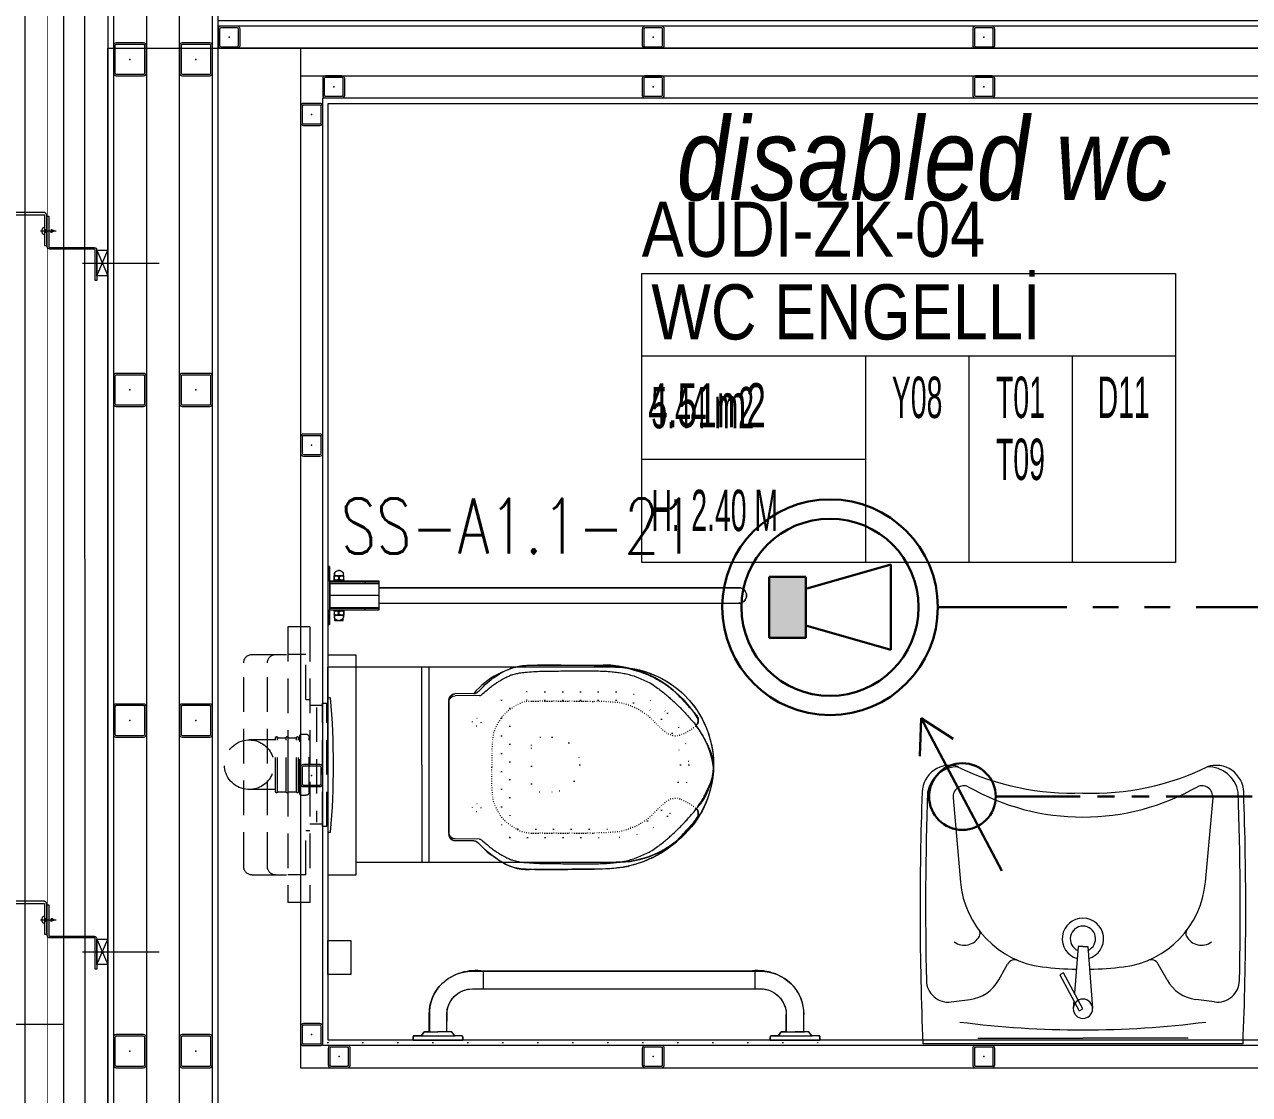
# Model space of a CAD drawing. Extents: x -1299 to 23780, y -3010 to 8106.
# Drawn here: x 1147.4 to 1369.7, y 540.1 to 734.3 of the extents above; entities that cross this region are included whole.
import ezdxf
from ezdxf.enums import TextEntityAlignment as Align

# ---------------------------------------------------------------- set-up
doc = ezdxf.new("R2010")
doc.units = 0
doc.header["$LTSCALE"] = 25
doc.header["$MEASUREMENT"] = 0
for name, pattern in [('DASHED2', [0.375, 0.25, -0.125]), ('DOT2', [0.125, 0, -0.125]), ('PHANTOM2', [1.25, 0.625, -0.125, 0.125, -0.125, 0.125, -0.125])]:
    doc.linetypes.add(name, pattern=pattern)
doc.layers.get('0').update_dxf_attribs({"color": 9, "lineweight": 9})
for name, color, linetype, lineweight in [('05V', 9, 'Continuous', 9), ('06D', 9, 'Continuous', 9), ('10', 9, 'Continuous', 9), ('11', 9, 'Continuous', 9), ('20', 9, 'DOT2', 9), ('21', 9, 'Continuous', 9), ('22', 8, 'Continuous', 9), ('33', 9, 'BATTING', 9), ('35', 9, 'Continuous', 9), ('40', 9, 'Continuous', 9), ('40B', 9, 'Continuous', 9), ('E-3W ACİL ANONS İÇİN HOPARLÖR (GÖMME) (YANGINA DAYANIKLI)', 7, 'Continuous', 30), ('E-KABLO', 7, 'Continuous', 30), ('E-MESH TAVAN', 1, 'Continuous', 30), ('E-SES AYAR ANAHTARI', 7, 'Continuous', 30), ('E-YAZI', 7, 'Continuous', 30)]:
    doc.layers.add(name, color=color, linetype=linetype, lineweight=lineweight)
doc.styles.add('Arial', font='arial.ttf', dxfattribs={"height": 2.5})
doc.styles.add('ILGAZ', font='txttw.shx')
doc.styles.add('MuuM_TEXT-ITALIC', font='ARIALNI.TTF')
doc.styles.add('MuuM_TEXT-STANDART', font='ARIALN.TTF')
doc.linetypes.add('BATTING', pattern='A,0.0001,-0.1,[134,ltypeshp.shx,S=0.1,R=0,X=-0.1,Y=0],-0.2,[134,ltypeshp.shx,S=0.1,R=180,X=0.1,Y=0],-0.1', length=0.4001)

# ---------------------------------------------------------------- blocks, each defined once
blk = doc.blocks.new('h t batı pln')
for p, q in [((-52.5, 0), (52.5, 0)), ((-52.5, -3), (-52.5, 0)), ((52.5, -3), (52.5, 0)), ((-52.5, -3), (52.5, -3)), ((-35.8, -11.9), (-39.8, -11.9)), ((-35.8, -11.9), (-39.8, -11.9)), ((-35.8, -11.6), (-35.8, -19.5)), ((-35.8, -19.5), (-35.8, -11.9)), ((-35.8, -19.5), (-35.8, -28.1)), ((-35.8, -28.4), (-35.8, -20.5)), ((-28.2, -11.1), (-35.2, -11.1)), ((-34.5, -19.5), (-29, -19.5)), ((-34.5, -20.5), (-29, -20.5)), ((-27.8, -11.6), (-27.8, -28.4)), ((-27.8, -12.2), (-25.8, -12.2)), ((-25.8, -3), (-25.8, -93)), ((-25.8, -27.8), (-25.8, -12.2)), ((-22.8, -3), (-22.8, -93)), ((-21.7, -4), (-21.7, -93)), ((21.8, -4), (-21.7, -4)), ((0, -93), (0, -4)), ((21.8, -4), (21.8, -93)), ((22.8, -3), (22.8, -93)), ((25.8, -3), (25.8, -93)), ((27.8, -12.2), (25.8, -12.2)), ((27.8, -11.6), (27.8, -28.4)), ((28.3, -11.1), (35.3, -11.1)), ((34.5, -19.5), (29, -19.5)), ((34.5, -20.5), (29, -20.5)), ((35.8, -11.6), (35.8, -19.5)), ((35.8, -19.5), (35.8, -11.9)), ((35.8, -11.9), (39.8, -11.9)), ((35.8, -11.9), (39.8, -11.9)), ((35.8, -19.5), (35.8, -28.1)), ((35.8, -28.4), (35.8, -20.5)), ((-35.8, -28.1), (-39.8, -28.1)), ((-35.8, -28.1), (-39.8, -28.1)), ((-28.2, -28.9), (-35.2, -28.9)), ((-27.8, -27.8), (-25.8, -27.8)), ((27.8, -27.8), (25.8, -27.8)), ((28.3, -28.9), (35.3, -28.9)), ((35.8, -28.1), (39.8, -28.1)), ((35.8, -28.1), (39.8, -28.1)), ((-25.8, -67.5), (-22.8, -67.5)), ((25.8, -67.5), (22.8, -67.5)), ((25.8, -93), (-25.8, -93)), ((-14, -93), (-14, -746)), ((14, -93), (14, -746))]:
    blk.add_line(p, q)
blk.add_lwpolyline([(35.8, -11.6), (45.4, -11.7), (45.4, -27.6), (35.8, -28.4, -0.414214), (35.3, -28.9), (28.3, -28.9, -0.414214), (27.8, -28.4), (27.8, -27.8), (25.8, -27.8), (25.8, -93), (14, -93), (14, -746, -1), (-14, -746), (-14, -93), (-25.8, -93), (-25.8, -27.8), (-27.8, -27.8), (-27.8, -28.4, -0.414214), (-28.2, -28.9), (-35.2, -28.9, -0.414214), (-35.8, -28.4), (-35.8, -28.1), (-39.8, -28.1, -0.692691), (-39.8, -11.9), (-35.8, -11.9), (-35.8, -11.6, -0.414214), (-35.2, -11.1), (-28.2, -11.1, -0.414214), (-27.8, -11.6), (-27.8, -12.2), (-25.8, -12.2), (-25.8, -3), (-52.5, -3), (-52.5, 0), (52.5, 0), (52.5, -3), (25.8, -3), (25.8, -12.2), (27.8, -12.2), (27.8, -11.6, -0.414214), (28.3, -11.1, 0), (35.3, -11.1, -0.414214)], format="xyb", close=True)
for centre, radius, start, end in [((-38.2, -18.9), 7.15, 102.2903, 181.3942), ((-65.4, -19.5), 20, 358.6058, 1.3942), ((-65.4, -20.5), 20, 358.6058, 1.3942), ((-38.2, -21.1), 7.15, 178.6058, 257.7097), ((-35.2, -11.6), 0.5, 90, 180), ((-26.6, -15.3), 8.98, 152.1164, 207.8836), ((-26.6, -24.7), 8.98, 152.1164, 207.8836), ((-36.9, -15.3), 8.98, 332.1164, 27.8836), ((-36.9, -24.7), 8.98, 332.1164, 27.8836), ((-28.2, -11.6), 0.5, 0, 90), ((28.3, -11.6), 0.5, 90, 180), ((36.9, -15.3), 8.98, 152.1164, 207.8836), ((36.9, -24.7), 8.98, 152.1164, 207.8836), ((26.6, -15.3), 8.98, 332.1164, 27.8836), ((26.6, -24.7), 8.98, 332.1164, 27.8836), ((35.3, -11.6), 0.5, 0, 90), ((38.2, -18.9), 7.15, 358.6058, 77.7097), ((38.2, -21.1), 7.15, 282.2903, 1.3942), ((65.4, -19.5), 20, 178.6058, 181.3942), ((65.4, -20.5), 20, 178.6058, 181.3942), ((-35.2, -28.4), 0.5, 180, 270), ((-28.2, -28.4), 0.5, 270, 0), ((28.3, -28.4), 0.5, 180, 270), ((35.3, -28.4), 0.5, 270, 0), ((0, -746), 14, 180, 0)]:
    blk.add_arc(centre, radius, start, end)
blk = doc.blocks.new('45 lik t b')
for p, q in [((-45.3, 0), (-0.3, 0)), ((-45.3, 0), (-45.3, -5.5)), ((44.7, 0), (-0.3, 0)), ((44.7, -5.5), (44.7, 0)), ((602.9, 0), (647.9, 0)), ((602.9, 0), (602.9, -5.5)), ((692.9, 0), (647.9, 0)), ((692.9, -5.5), (692.9, 0)), ((-42.8, -8), (-31.3, -8)), ((-31.3, -8), (30.7, -8)), ((-29.7, -8.8), (-25.9, -14.2)), ((-24.3, -15), (-0.3, -15)), ((-16.3, -15), (-16.3, -46.5)), ((23.7, -15), (-0.3, -15)), ((15.7, -15), (15.7, -46.5)), ((29.1, -8.8), (25.3, -14.2)), ((42.2, -8), (30.7, -8)), ((605.4, -8), (616.9, -8)), ((616.9, -8), (679, -8)), ((618.5, -8.8), (622.3, -14.2)), ((624, -15), (647.9, -15)), ((630.4, -15), (665.4, -15)), ((631.9, -15), (631.9, -46.5)), ((671.9, -15), (647.9, -15)), ((663.9, -15), (663.9, -46.5)), ((677.3, -8.8), (673.5, -14.2)), ((690.4, -8), (679, -8)), ((62.2, -93), (82.2, -93)), ((82.2, -93), (575.8, -93)), ((82.2, -93), (82.2, -125)), ((575.8, -93), (585.4, -93)), ((575.8, -93), (575.8, -125)), ((62.2, -125), (82.2, -125)), ((82.2, -125), (575.8, -125)), ((575.8, -125), (585.4, -125))]:
    blk.add_line(p, q)
blk.add_lwpolyline([(585.4, -93), (585.4, -93, 0.377689), (631.6, -52.4), (631.9, -15), (624, -15, -0.242213), (622.3, -14.2), (618.5, -8.8, 0.242213), (616.9, -8), (605.4, -8, -0.414214), (602.9, -5.5), (602.9, 0), (692.9, 0), (692.9, -8), (679, -8, 0.051114), (673.5, -14.2, -0.242213), (671.9, -15), (663.6, -15), (663.6, -53.9, -0.189242), (640.9, -102, -0.234834), (565.4, -125), (565.4, -125), (82.5, -125, -0.234834), (7, -102, -0.189242), (-15.6, -53.9), (-15.6, -15), (-24, -15, -0.242213), (-25.6, -14.2, 0.051114), (-31, -8), (-45, -8), (-45, 0), (45, 0), (45, -5.5, -0.414214), (42.5, -8), (31, -8, 0.242213), (29.4, -8.8), (25.6, -14.2, -0.242213), (24, -15), (16, -15), (16.4, -52.4, 0.377689), (62.5, -93)], format="xyb", close=True)
for centre, radius, start, end in [((-42.8, -5.5), 2.5, 180, 270), ((-31.3, -10), 2, 35.5377, 90), ((-24.3, -13), 2, 215.5377, 270), ((23.7, -13), 2, 270, 324.4623), ((30.7, -10), 2, 90, 144.4623), ((42.2, -5.5), 2.5, 270, 0), ((605.4, -5.5), 2.5, 180, 270), ((616.9, -10), 2, 35.5377, 90), ((624, -13), 2, 215.5377, 270), ((671.9, -13), 2, 270, 324.4623), ((679, -10), 2, 90, 144.4623), ((690.4, -5.5), 2.5, 270, 0), ((62.2, -46.5), 78.5, 180, 270), ((62.2, -46.5), 46.5, 180, 270), ((585.4, -46.5), 78.5, 270, 0), ((585.4, -46.5), 46.5, 270, 0)]:
    blk.add_arc(centre, radius, start, end)
blk = doc.blocks.new('rez pln')
at = {"linetype": 'DASHED2'}
for p, q in [((18.5, -3.5), (-18.5, -3.5)), ((-20, -5), (-20, -11.5)), ((-4.52, -9.3), (-4.52, -4.5)), ((4.52, -9.3), (4.52, -4.5)), ((20, -5), (20, -11.5)), ((18.5, -7.8), (-18.5, -7.8)), ((4.92, -9.3), (-4.92, -9.3)), ((-4.91, -9.65), (-4.91, -11.2)), ((4.91, -9.65), (-4.91, -9.65)), ((4.91, -9.65), (4.91, -11.2)), ((-25, -15.5), (-25, -11.5)), ((-25, -11.5), (25, -11.5)), ((-20, -14.8), (-20, -11.5)), ((4.91, -11.2), (-4.91, -11.2)), ((-4.91, -11.55), (-4.91, -13.1)), ((4.91, -11.55), (-4.91, -11.55)), ((4.91, -13.1), (-4.91, -13.1)), ((4.91, -11.55), (4.91, -13.1)), ((20, -14.8), (20, -11.5)), ((25, -15.5), (25, -11.5)), ((-25, -15.5), (25, -15.5)), ((-11.85, -14.8), (-20, -14.8)), ((-11.85, -14.8), (-11.85, -15.5)), ((-10.8, -15.5), (-10.8, -17.79)), ((-5.55, -14), (-5.55, -14.77)), ((5.25, -13.7), (-5.25, -13.7)), ((4.9, -15.4), (-4.92, -15.4)), ((-4.91, -13.45), (-4.91, -13.7)), ((4.91, -13.45), (-4.91, -13.45)), ((4.91, -13.45), (4.91, -13.7)), ((5.55, -14), (5.55, -14.77)), ((10.8, -17.79), (10.8, -15.5)), ((20, -14.8), (11.94, -14.8)), ((11.94, -14.8), (11.94, -15.5)), ((-10.4, -16.7), (10.4, -16.7)), ((11.15, -17.79), (-11.15, -17.79)), ((-11.15, -17.79), (-11.15, -18.59)), ((11.15, -18.59), (-11.15, -18.59)), ((11.15, -17.79), (11.15, -18.59))]:
    blk.add_line(p, q, dxfattribs=at)
for centre, radius, start, end in [((0, -4.5), 4.5, 7.6623, 172.3377), ((-18.5, -5), 1.5, 90, 180), ((0, -4.5), 4.5, 172.3377, 7.6623), ((18.5, -5), 1.5, 0, 90), ((-18.5, -9.3), 1.5, 90, 180), ((18.5, -9.3), 1.5, 0, 90), ((-4.92, -9.48), 0.175, 90, 274.9169), ((4.92, -9.48), 0.175, 265.0831, 90), ((-4.92, -11.38), 0.175, 85.0831, 274.9169), ((-4.92, -13.27), 0.175, 85.0831, 274.9169), ((4.92, -11.38), 0.175, 265.0831, 94.9169), ((4.92, -13.27), 0.175, 265.0831, 94.9169), ((-5.25, -14), 0.3, 90, 180), ((-4.91, -14.76), 0.642, 181.3065, 271.1146), ((4.91, -14.76), 0.642, 268.8854, 358.6935), ((5.25, -14), 0.3, 360, 90)]:
    blk.add_arc(centre, radius, start, end, dxfattribs=at)
blk = doc.blocks.new('tvl.kapağı')
for p, q in [((44.9, 133.7), (10.8, 133.1)), ((0, 0), (0, 122.1)), ((0, 119.2), (0, 0.5)), ((55.3, 130.5), (10.9, 130.2)), ((0, 0), (0, -122.1)), ((0, -118.7), (0, 0)), ((77.7, 1.4), (77.7, 0)), ((77.7, -1.4), (77.7, 0)), ((44.9, -133.7), (10.8, -133.1)), ((55.3, -130), (10.9, -129.7))]:
    blk.add_line(p, q)
for centre, start, end in [((10.9, 122.1), 91, 180.0064), ((11, 119.2), 90.2692, 180), ((11, -118.7), 180, 269.7308), ((10.9, -122.1), 179.9936, 269)]:
    blk.add_arc(centre, 11, start, end)
for points in [[(44.9, 133.7), (47.8, 133.9), (51.8, 136.2), (55.3, 139.4), (62.5, 146.7), (76.7, 159.3), (81.9, 162.9), (89.1, 167.8), (98.6, 173.5), (110.2, 178.8), (117.1, 181.3), (130, 183.9), (139.8, 184.7), (155.9, 185.4), (174.1, 185.9), (203.6, 185.6), (228.2, 185.3), (254.2, 185.1), (272.9, 184.5), (295.4, 183.4), (309.7, 181.9), (322, 180.1), (336.2, 176.4), (352.9, 170.9), (372.1, 162.6), (381.7, 157.4), (392.6, 150.6), (400.6, 144.7), (409.4, 137.1), (423.1, 123.3), (439.5, 105.3), (446.5, 97.3), (451.3, 90.8), (452.5, 86.7), (452.1, 81.4), (450.8, 78), (447.4, 74.3)], [(44.9, -133.7), (47.8, -133.9), (51.8, -136.2), (55.3, -139.4), (62.5, -146.7), (76.7, -159.3), (81.9, -162.9), (89.1, -167.8), (98.6, -173.5), (110.2, -178.8), (117.1, -181.3), (130, -183.9), (139.8, -184.7), (155.9, -185.4), (174.1, -185.9), (203.6, -185.6), (228.2, -185.3), (254.2, -185.1), (272.9, -184.5), (295.4, -183.4), (309.7, -181.9), (322, -180.1), (336.2, -176.4), (352.9, -170.9), (372.1, -162.6), (381.7, -157.4), (392.6, -150.6), (400.6, -144.7), (409.4, -137.1), (423.1, -123.3), (439.5, -105.3), (446.5, -97.3), (451.3, -90.8), (452.5, -86.7), (452.1, -81.4), (450.8, -78), (447.4, -74.3)]]:
    blk.add_spline(points, degree=3)
for points in [[(55.3, 130.5), (55.9, 130.5), (57.5, 130.7), (61.4, 134.5), (67.7, 139), (75, 145.7), (82, 150.8), (88.3, 154.8), (95.1, 159.2), (102.4, 163.3), (109.8, 166.4), (115.6, 169), (121.5, 170.1), (128.8, 172.1), (139.9, 173), (153.3, 174.1), (172.3, 174.9), (196.1, 174.6), (223.5, 175.9), (247.8, 175), (271.4, 175.4), (290.3, 174.4), (306.7, 172.3), (317.1, 171.2), (327.5, 168.3), (336.5, 165.9), (345.8, 162.2), (355.1, 158), (366.2, 153.1), (375.7, 145.8), (385, 139.6), (392.8, 133.1), (399.9, 127), (407, 120.2), (414.6, 113.7), (421.1, 106.7), (427.3, 100.5), (433.5, 93.7), (439.4, 86.9), (445.5, 80.4), (450.2, 73.4), (455.7, 65.6), (460.8, 57.3), (465.2, 48.6), (469.2, 40.8), (472.6, 33.7), (475.3, 26.6), (477.7, 19.3), (479.1, 12.7), (479.8, 7), (480.1, 3.1), (480.2, 0.7), (480.2, -0.2)], [(55.3, -130), (55.9, -130.1), (57.5, -130.2), (61.4, -134), (67.7, -138.6), (75, -145.3), (82, -150.3), (88.3, -154.3), (95.1, -158.7), (102.4, -162.8), (109.8, -165.9), (115.6, -168.5), (121.5, -169.6), (128.8, -171.6), (139.9, -172.5), (153.3, -173.6), (172.3, -174.5), (196.1, -174.2), (223.5, -175.5), (247.8, -174.5), (271.4, -174.9), (290.3, -173.9), (306.7, -171.9), (317.1, -170.7), (327.5, -167.8), (336.5, -165.4), (345.8, -161.7), (355.1, -157.5), (366.2, -152.7), (375.7, -145.3), (385, -139.1), (392.8, -132.6), (399.9, -126.5), (407, -119.7), (414.6, -113.2), (421.1, -106.3), (427.3, -100), (433.5, -93.2), (439.4, -86.4), (445.5, -79.9), (450.2, -72.9), (455.7, -65.2), (460.8, -56.8), (465.2, -48.2), (469.2, -40.3), (472.6, -33.3), (475.3, -26.2), (477.7, -18.9), (479.1, -12.2), (479.8, -6.6), (480.1, -2.7), (480.2, -0.2), (480.2, 0.6)]]:
    blk.add_open_spline(points, degree=3, knots=[0, 0, 0, 0, 0.670053, 1.731386, 5.799522, 9.4146, 12.618633, 15.348174, 17.666544, 21.562464, 24.540222, 26.579954, 28.525509, 31.145812, 35.007932, 40.772607, 45.987085, 56.043441, 67.145439, 76.206526, 82.931515, 93.305764, 97.079543, 101.208357, 104.812247, 109.050946, 111.493995, 115.829946, 120.356803, 124.839651, 129.022943, 132.700024, 136.11481, 139.368033, 143.540906, 147.154174, 149.916644, 153.284947, 157.303026, 159.826393, 163.181112, 166.59516, 170.347088, 173.979284, 177.294221, 180.093785, 182.621202, 185.704146, 188.557041, 190.160144, 191.966636, 192.881659, 192.881659, 192.881659, 192.881659])
at = {"linetype": 'DOT2'}
for points in [[(447.4, 74.3), (446.1, 73.2), (443.4, 71.1), (439.3, 68), (434.7, 65.4), (430.3, 62.7), (425.9, 60.6), (421.5, 58.9), (417.2, 57.4), (412.9, 56.4), (408.8, 56.5), (404.7, 57.8), (400.3, 59.2), (395.3, 61.8), (390.9, 65.3), (384.2, 71.1), (376.8, 77.7), (369.7, 86), (362.8, 92), (355.1, 97.7), (347.8, 102.6), (340.8, 106.5), (335.3, 108.9), (329.1, 111.5), (323.4, 113.4), (317.3, 115.1), (310.4, 117.4), (302.3, 117.5), (291, 118.5), (278.2, 119.3), (248.6, 119.6), (205.2, 119.8), (164, 120), (139.8, 119.4), (133.4, 117.8), (127.6, 115.3), (120.9, 111.7), (113.6, 106.7), (106.7, 102), (101.6, 97.3), (97.5, 92.9), (94, 88.7), (91.5, 84.3), (88.2, 79.5), (85.5, 73.6), (82.5, 67.1), (80.5, 61.2), (79.9, 55.6), (79.1, 50.1), (78.7, 42.2), (77.2, 30), (77.7, 15.7), (77.7, 5.5), (77.7, 1.4)], [(447.4, -74.3), (446.1, -73.2), (443.4, -71.1), (439.3, -68), (434.7, -65.4), (430.3, -62.7), (425.9, -60.6), (421.5, -58.9), (417.2, -57.4), (412.9, -56.4), (408.8, -56.5), (404.7, -57.8), (400.3, -59.2), (395.3, -61.8), (390.9, -65.3), (384.2, -71.1), (376.8, -77.7), (369.7, -86), (362.8, -92), (355.1, -97.7), (347.8, -102.6), (340.8, -106.5), (335.3, -108.9), (329.1, -111.5), (323.4, -113.4), (317.3, -115.1), (310.4, -117.4), (302.3, -117.5), (291, -118.5), (278.2, -119.3), (248.6, -119.6), (205.2, -119.8), (164, -120), (139.8, -119.4), (133.4, -117.8), (127.6, -115.3), (120.9, -111.7), (113.6, -106.7), (106.7, -102), (101.6, -97.3), (97.5, -92.9), (94, -88.7), (91.5, -84.3), (88.2, -79.5), (85.5, -73.6), (82.5, -67.1), (80.5, -61.2), (79.9, -55.6), (79.1, -50.1), (78.7, -42.2), (77.2, -30), (77.7, -15.7), (77.7, -5.5), (77.7, -1.4)]]:
    blk.add_open_spline(points, degree=3, knots=[0, 0, 0, 0, 0.0099303, 0.0202215, 0.0306674, 0.0413663, 0.0507713, 0.059941, 0.0696673, 0.0778303, 0.0859125, 0.0939614, 0.1030097, 0.113776, 0.1267303, 0.1367355, 0.1662266, 0.186192, 0.2013391, 0.2208384, 0.2433028, 0.253562, 0.2685862, 0.2786958, 0.2934882, 0.3047056, 0.3163007, 0.336514, 0.352379, 0.3840151, 0.413194, 0.528474, 0.642339, 0.6592048, 0.6720997, 0.6814004, 0.696872, 0.7173061, 0.7338401, 0.7467809, 0.7583704, 0.7698561, 0.7790405, 0.7883449, 0.8046691, 0.8176949, 0.8305398, 0.8417373, 0.8509784, 0.8644654, 0.8885075, 0.9243506, 0.9492096, 0.9492096, 0.9492096, 0.9492096], dxfattribs=at)
at = {"layer": '40', "ltscale": 2}
blk.add_lwpolyline([(0, 0), (0, 119.2, -0.469105), (10.8, 133.1), (44.9, 133.7, 0.217382), (52, 136.4, -0.058437), (95.9, 172, -0.170437), (153.4, 185.3), (292, 183.6, -0.245835), (451.9, 89.3, -0.409386), (448.8, 75.5, -0.180517), (480.2, -0.2, -0.133825), (448.6, -75.3, -0.248127), (452.4, -87.3, -0.284509), (265.4, -184.8), (141.1, -184.7, -0.191613), (44.9, -133.7), (10.8, -133.1, -0.476177), (0, -118.7), (0, 119.2)], format="xyb", dxfattribs=at)
blk = doc.blocks.new('*U36')
at = {"color": 0, "ltscale": 2}
blk.add_lwpolyline([(-40, 0), (0, 0), (0, 5), (-40, 5), (-40, 0)], dxfattribs=at)
blk = doc.blocks.new('eng. stndrt wc')
at = {"color": 0}
for p, q in [((-68.09, -52.3), (-68.09, 0)), ((-50.39, 0), (-68.09, 0)), ((-50.39, 0), (-32.69, 0))]:
    blk.add_line(p, q, dxfattribs=at)
for p, q in [((-68.13, -52.24), (-68.09, -5.05)), ((-32.69, -5.05), (-32.69, -52.3)), ((-50.39, -17.04), (-68.09, -17.04)), ((-50.39, -17.04), (-32.69, -17.04)), ((-68.09, -18.34), (-32.69, -18.34))]:
    blk.add_line(p, q)
at = {"color": 0, "linetype": 'DOT2'}
for p, q in [((-32.68, -16), (-32.68, -52.3)), ((-63.59, -52.3), (-63.59, -33)), ((-62.09, -31.5), (-38.69, -31.5)), ((-60.59, -33), (-40.19, -33)), ((-37.19, -33), (-37.19, -52.3)), ((-62.09, -52.3), (-62.09, -34.5)), ((-38.69, -34.5), (-38.69, -52.3)), ((-46.9, -36.96), (-53.9, -36.96)), ((-55.4, -38.46), (-55.4, -40.72)), ((-45.4, -40.72), (-45.4, -38.46))]:
    blk.add_line(p, q, dxfattribs=at)
blk.add_lwpolyline([(-38.13, 0), (-38.13, -0.5, -0.041078), (-62.53, -0.5), (-62.53, 0), (-38.13, 0)], format="xyb")
blk.add_lwpolyline([(-18.49, -4.18), (-12.29, -4.18), (-12.29, 0), (-18.49, 0)], close=True)
for centre, radius, start, end in [((-58.12, -27.01), 0.75, 90, 180), ((-58.12, -27.01), 0.75, 0, 90), ((-42.61, -27.01), 0.75, 90, 180), ((-42.61, -27.01), 0.75, 0, 90), ((-58.12, -27.01), 0.75, 180, 270), ((-58.12, -27.01), 0.75, 270, 0), ((-42.61, -27.01), 0.75, 180, 270), ((-42.61, -27.01), 0.75, 270, 0), ((-62.09, -33), 1.5, 90, 180), ((-60.59, -34.5), 1.5, 90, 180), ((-40.19, -34.5), 1.5, 0, 90), ((-38.69, -33), 1.5, 0, 90), ((-53.9, -38.46), 1.5, 90, 180), ((-46.9, -38.46), 1.5, 0, 90), ((-50.4, -40.72), 5, 180, 270), ((-50.4, -40.72), 5, 270, 0), ((-50.38, -52.3), 17.7, 180, 224.9993), ((-50.39, -52.3), 13.2, 180, 224.9992), ((-50.39, -52.3), 11.7, 180, 224.9992), ((-50.39, -52.3), 11.7, 315.0002, 0.0006), ((-50.39, -52.3), 13.2, 315.0002, 0.0006), ((-50.39, -52.3), 13.2, 224.9997, 270), ((-50.39, -52.3), 11.7, 224.9997, 270.0001), ((-50.39, -52.3), 11.7, 270, 315.0002), ((-50.39, -52.3), 13.2, 270, 315.0002)]:
    blk.add_arc(centre, radius, start, end, dxfattribs=at)
for centre, start, end in [((-50.38, -52.25), 179.9639, 270), ((-50.35, -52.25), 270, 0.0361)]:
    blk.add_arc(centre, 17.75, start, end)
at = {"color": 0}
blk.add_arc((-50.39, -52.3), 17.7, 179.9995, 0.0005, dxfattribs=at)
at = {"layer": '40', "linetype": 'DOT2', "ltscale": 2}
blk.add_lwpolyline([(0, 0), (0, -95)], dxfattribs=at)
at = {"xscale": 0.1, "yscale": 0.1, "zscale": 0.1}
blk.add_blockref('h t batı pln', (-81.1, 0), dxfattribs=at)
at = {"extrusion": (0, 0, -1), "xscale": -1, "zscale": -1, "rotation": 180}
blk.add_blockref('*U36', (70.34, -0.05), dxfattribs=at)
at = {"xscale": 0.1, "yscale": 0.1, "zscale": 0.1, "rotation": 270}
blk.add_blockref('45 lik t b', (-0.41, -20), dxfattribs=at)
at = {"extrusion": (0, 0, -1), "xscale": -0.1, "yscale": 0.1, "zscale": -0.1, "rotation": 90}
blk.add_blockref('tvl.kapağı', (49.94, -21.98), dxfattribs=at)
at = {"layer": '20', "extrusion": (0, 0, -1), "xscale": -1, "zscale": -1}
blk.add_blockref('rez pln', (50.39, 18.79), dxfattribs=at)
blk = doc.blocks.new('p-eng-wc-lavabo')
for p, q in [((0, 29.06), (0, -29.06)), ((-44.63, 23.57), (-29.33, 22.22)), ((-7.59, 23.9), (-8.04, 20.48)), ((-1, 19.08), (-1, 0)), ((-11.57, 15.29), (-14.46, 13.68)), ((-1, -19.08), (-1, 0)), ((-11.57, -15.29), (-14.46, -13.68)), ((-44.63, -23.57), (-29.33, -22.22)), ((-7.59, -23.9), (-8.04, -20.48))]:
    blk.add_line(p, q)
for points in [[(-17.63, 0), (-17.63, 0), (-17.63, 0.87), (-6.47, 1.74)], [(-17.63, 0), (-17.63, 0), (-17.63, -0.87), (-9.18, -1.53)], [(-6.34, 0), (-12.86, -3.52), (-12.51, -4.18), (-5.96, -0.69), (-6.34, 0)], [(-7.75, -1.64), (-6.47, -1.74)]]:
    blk.add_lwpolyline(points)
for centre, radius, start, end in [((-45.51, 24.19), 5, 92.0269, 198.8178), ((-24.5, -569.44), 599, 87.65586, 92.02688), ((-44.71, 22.74), 5.53, 99.7677, 181.6409), ((-24.5, -569.44), 598, 88.75082, 92.02688), ((-11.55, 24.42), 4, 352.4435, 88.7508), ((-92.69, 1.88), 47.23, 357.7228, 25.9964), ((-44.8, 21.58), 2, 84.9533, 202.873), ((-21.03, 21.53), 3.14, 299.1861, 35.2964), ((-177.5, 0), 175, 0, 7.3317), ((-83.1, 0), 41.97, 0, 29.7109), ((-30.83, 5.29), 17, 7.0647, 84.9533), ((-14.98, 21.4), 7, 299.1356, 352.4435), ((-19.99, 19.66), 1, 232.9974, 299.1861), ((-13.73, 12.37), 1.5, 119.1356, 202.4908), ((-73.5, 0), 60, 1.1366, 7.0647), ((-19.04, 0), 3.75, 16.0765, 180), ((-19.04, 0), 2.3, 23.5953, 180), ((-83.1, 0), 41.97, 330.2891, 0), ((-19.04, 0), 3.75, 180, 343.9235), ((-19.04, 0), 2.3, 180, 336.4047), ((-6.34, 0), 1.75, 0, 180), ((-6.34, 0), 1.75, 180, 0), ((-177.5, 0), 175, 352.6683, 0), ((-93.81, -1.79), 48.34, 334.314, 2.1164), ((-73.5, 0), 60, 352.9353, 358.8634), ((-30.83, -5.29), 17, 275.0467, 352.9353), ((-13.73, -12.37), 1.5, 157.5092, 240.8644), ((-14.98, -21.4), 7, 7.5565, 60.8644), ((-19.99, -19.66), 1, 60.8139, 127.0026), ((-21.03, -21.53), 3.14, 324.7036, 60.8139), ((-44.8, -21.58), 2, 157.127, 275.0467), ((-45.51, -24.19), 5, 161.1822, 267.9731), ((-44.71, -22.74), 5.53, 178.3591, 260.2323), ((-11.55, -24.42), 4, 271.2492, 7.5565), ((-24.5, 569.44), 598, 267.97312, 271.24918), ((-24.5, 569.44), 599, 267.97312, 272.34414)]:
    blk.add_arc(centre, radius, start, end)
blk = doc.blocks.new('0_wallno')
blk.add_lwpolyline([(-7.84, 1.5), (7.942, 1.5), (7.942, -1.5), (-7.84, -1.5)], close=True)
blk.add_lwpolyline([(7.942, 0), (16.132, 0)])
at = {"style": 'Arial'}
blk.add_attdef('GENISLIK', text='', height=2, dxfattribs=at).set_placement((8.442, 0), align=Align.BOTTOM_LEFT)
blk.add_attdef('DUVARNO', text='', height=2, dxfattribs=at).set_placement((0, 0), align=Align.MIDDLE_CENTER)
blk.add_attdef('YUKSEKLIK', text='', height=2, dxfattribs=at).set_placement((8.442, -0.5), align=Align.TOP_LEFT)
blk = doc.blocks.new('p- alum kaplama profil')
at = {"lineweight": 13}
blk.add_lwpolyline([(7.12, 12.59), (7.12, 26.49)], dxfattribs=at)
at = {"lineweight": 5}
blk.add_lwpolyline([(9.44, 15.16), (4.79, 15.16), (4.79, 17.16), (9.44, 17.16)], close=True, dxfattribs=at)
for points in [[(4.79, 15.16), (9.44, 17.16)], [(9.44, 15.16), (4.79, 17.16)]]:
    blk.add_lwpolyline(points, dxfattribs=at)
at = {"lineweight": 18}
blk.add_lwpolyline([(4.09, 6.16), (-1.41, 6.16), (-1.41, 6.46), (4.09, 6.46, 0.414214), (4.29, 6.66), (4.29, 14.66, -0.414214), (4.79, 15.16), (10.29, 15.16), (10.29, 14.86), (4.79, 14.86, 0.414214), (4.59, 14.66), (4.59, 6.66, -0.414214)], format="xyb", close=True, dxfattribs=at)
blk.add_lwpolyline([(-2.06, 5.56), (-2.06, -2.34), (-2.06, -15.69), (-1.66, -15.69), (-1.66, -2.34), (-1.66, 5.56), (-1.66, 5.56), (-1.66, 5.57), (-1.66, 5.57), (-1.66, 5.58), (-1.66, 5.58), (-1.65, 5.59), (-1.65, 5.59), (-1.65, 5.59), (-1.65, 5.6), (-1.65, 5.6), (-1.64, 5.61), (-1.64, 5.61), (-1.64, 5.62), (-1.64, 5.62), (-1.63, 5.62), (-1.63, 5.63), (-1.63, 5.63), (-1.62, 5.63), (-1.62, 5.64), (-1.61, 5.64), (-1.61, 5.64), (-1.61, 5.64), (-1.6, 5.65), (-1.6, 5.65), (-1.59, 5.65), (-1.59, 5.65), (-1.58, 5.65), (-1.58, 5.65), (-1.57, 5.66), (-1.57, 5.66), (-1.56, 5.66), (-1.56, 5.66), (3.94, 5.66), (3.94, 6.06), (-1.56, 6.06), (-1.58, 6.06), (-1.61, 6.05), (-1.63, 6.05), (-1.66, 6.05), (-1.68, 6.04), (-1.7, 6.03), (-1.73, 6.03), (-1.75, 6.02), (-1.77, 6.01), (-1.79, 6), (-1.82, 5.99), (-1.84, 5.97), (-1.86, 5.96), (-1.88, 5.94), (-1.89, 5.93), (-1.91, 5.91), (-1.93, 5.89), (-1.95, 5.87), (-1.96, 5.85), (-1.97, 5.83), (-1.99, 5.81), (-2, 5.79), (-2.01, 5.77), (-2.02, 5.75), (-2.03, 5.72), (-2.04, 5.7), (-2.04, 5.68), (-2.05, 5.65), (-2.05, 5.63), (-2.06, 5.61), (-2.06, 5.58)], close=True)
blk.add_lwpolyline([(-1.66, -2.34), (-2.06, -2.34)])
for points in [[(-2.36, -10.84), (-2.36, -16.39), (-2.36, -16.39, -0.414214), (-2.51, -16.54), (-2.51, -16.54), (-4.06, -16.54), (-4.06, -16.84), (-2.51, -16.84), (-2.51, -16.84, 0.414214), (-2.06, -16.39), (-2.06, -10.84)], [(-1.36, -10.84), (-1.66, -10.84), (-1.66, -16.39, 0.414214), (-1.21, -16.84), (-1.21, -16.84), (0.34, -16.84), (0.34, -16.54), (-1.21, -16.54), (-1.21, -16.54, -0.414214), (-1.36, -16.39), (-1.36, -16.39)]]:
    blk.add_lwpolyline(points, format="xyb", close=True)
for points in [[(1.61, 6.87, -10), (0.98, 6.96, -10)], [(1.56, 7.05, -10), (1.02, 7.13, -10)], [(1.05, 6.91, -10), (1.29, 7.56, -10)], [(1.29, 4.93, -10), (1.29, 7.8, -10)], [(1.53, 6.82, -10), (1.29, 7.56, -10)], [(0.67, 5.66, -10), (1.91, 5.66, -10)], [(0.67, 5.66, -10), (0.67, 5.64, -10), (0.67, 5.62, -10), (0.67, 5.6, -10), (0.68, 5.58, -10), (0.68, 5.56, -10), (0.69, 5.54, -10), (0.69, 5.52, -10), (0.7, 5.5, -10), (0.7, 5.48, -10), (0.71, 5.46, -10), (0.72, 5.45, -10), (0.73, 5.43, -10), (0.74, 5.41, -10), (0.75, 5.4, -10), (0.76, 5.38, -10), (0.77, 5.36, -10), (0.79, 5.35, -10), (0.8, 5.33, -10), (0.81, 5.32, -10), (0.83, 5.31, -10), (0.84, 5.29, -10), (0.86, 5.28, -10), (0.87, 5.27, -10), (0.89, 5.26, -10), (0.91, 5.25, -10), (0.92, 5.24, -10), (0.94, 5.23, -10), (0.96, 5.22, -10), (0.98, 5.21, -10), (1, 5.21, -10), (1.02, 5.2, -10), (1.03, 5.2, -10)], [(0.96, 5.66, -10), (0.97, 5.66, -10), (0.97, 5.66, -10), (0.97, 5.66, -10), (0.98, 5.66, -10), (0.98, 5.66, -10), (0.99, 5.66, -10), (0.99, 5.66, -10), (1, 5.66, -10), (1, 5.67, -10), (1, 5.67, -10), (1.01, 5.67, -10), (1.01, 5.67, -10), (1.01, 5.67, -10), (1.02, 5.68, -10), (1.02, 5.68, -10), (1.02, 5.68, -10), (1.03, 5.69, -10), (1.03, 5.69, -10), (1.03, 5.69, -10), (1.04, 5.7, -10), (1.04, 5.7, -10), (1.04, 5.7, -10), (1.04, 5.71, -10), (1.04, 5.71, -10), (1.05, 5.72, -10), (1.05, 5.72, -10), (1.05, 5.72, -10), (1.05, 5.73, -10), (1.05, 5.73, -10), (1.05, 5.74, -10), (1.05, 5.74, -10), (1.05, 5.75, -10)], [(1.33, 5.85, -10), (0.98, 5.88, -10)], [(1.03, 5.2, -10), (1.04, 5.2, -10), (1.05, 5.19, -10), (1.05, 5.19, -10), (1.06, 5.19, -10), (1.06, 5.19, -10), (1.07, 5.19, -10), (1.07, 5.19, -10), (1.08, 5.19, -10), (1.08, 5.19, -10), (1.09, 5.19, -10), (1.09, 5.18, -10), (1.1, 5.18, -10), (1.1, 5.18, -10), (1.11, 5.18, -10), (1.11, 5.18, -10), (1.12, 5.18, -10), (1.12, 5.18, -10), (1.13, 5.18, -10), (1.13, 5.18, -10), (1.14, 5.18, -10), (1.15, 5.18, -10), (1.15, 5.18, -10), (1.16, 5.17, -10), (1.16, 5.17, -10), (1.17, 5.17, -10), (1.17, 5.17, -10), (1.18, 5.17, -10), (1.18, 5.17, -10), (1.19, 5.17, -10), (1.19, 5.17, -10), (1.2, 5.17, -10), (1.2, 5.17, -10)], [(1.05, 5.83, -10), (1.05, 6.01, -10)], [(1.05, 5.75, -10), (1.05, 5.83, -10)], [(1.2, 5.17, -10), (1.2, 5.2, -10)], [(1.38, 5.2, -10), (1.2, 5.2, -10)], [(1.29, 6.16, -10), (1.29, 6.26, -10)], [(1.38, 5.17, -10), (1.38, 5.2, -10)], [(1.38, 5.17, -10), (1.38, 5.17, -10), (1.39, 5.17, -10), (1.39, 5.17, -10), (1.4, 5.17, -10), (1.41, 5.17, -10), (1.41, 5.17, -10), (1.42, 5.17, -10), (1.42, 5.17, -10), (1.43, 5.17, -10), (1.43, 5.18, -10), (1.44, 5.18, -10), (1.44, 5.18, -10), (1.45, 5.18, -10), (1.45, 5.18, -10), (1.46, 5.18, -10), (1.46, 5.18, -10), (1.47, 5.18, -10), (1.47, 5.18, -10), (1.48, 5.18, -10), (1.48, 5.18, -10), (1.49, 5.18, -10), (1.5, 5.19, -10), (1.5, 5.19, -10), (1.51, 5.19, -10), (1.51, 5.19, -10), (1.52, 5.19, -10), (1.52, 5.19, -10), (1.53, 5.19, -10), (1.53, 5.19, -10), (1.54, 5.19, -10), (1.54, 5.2, -10), (1.55, 5.2, -10)], [(1.53, 5.75, -10), (1.53, 5.92, -10)], [(1.53, 5.75, -10), (1.53, 5.74, -10), (1.53, 5.74, -10), (1.53, 5.73, -10), (1.53, 5.73, -10), (1.53, 5.72, -10), (1.54, 5.72, -10), (1.54, 5.72, -10), (1.54, 5.71, -10), (1.54, 5.71, -10), (1.54, 5.7, -10), (1.54, 5.7, -10), (1.55, 5.7, -10), (1.55, 5.69, -10), (1.55, 5.69, -10), (1.55, 5.69, -10), (1.56, 5.68, -10), (1.56, 5.68, -10), (1.56, 5.68, -10), (1.57, 5.67, -10), (1.57, 5.67, -10), (1.58, 5.67, -10), (1.58, 5.67, -10), (1.58, 5.67, -10), (1.59, 5.66, -10), (1.59, 5.66, -10), (1.6, 5.66, -10), (1.6, 5.66, -10), (1.6, 5.66, -10), (1.61, 5.66, -10), (1.61, 5.66, -10), (1.62, 5.66, -10), (1.62, 5.66, -10)], [(1.55, 5.2, -10), (1.57, 5.2, -10), (1.59, 5.21, -10), (1.6, 5.21, -10), (1.62, 5.22, -10), (1.64, 5.23, -10), (1.66, 5.24, -10), (1.68, 5.25, -10), (1.69, 5.26, -10), (1.71, 5.27, -10), (1.73, 5.28, -10), (1.74, 5.29, -10), (1.76, 5.31, -10), (1.77, 5.32, -10), (1.78, 5.33, -10), (1.8, 5.35, -10), (1.81, 5.36, -10), (1.82, 5.38, -10), (1.83, 5.4, -10), (1.84, 5.41, -10), (1.85, 5.43, -10), (1.86, 5.45, -10), (1.87, 5.46, -10), (1.88, 5.48, -10), (1.89, 5.5, -10), (1.89, 5.52, -10), (1.9, 5.54, -10), (1.9, 5.56, -10), (1.9, 5.58, -10), (1.91, 5.6, -10), (1.91, 5.62, -10), (1.91, 5.64, -10), (1.91, 5.66, -10)], [(-2.86, -13.04, 0), (-0.86, -13.04, 0)], [(-2.36, -12.52, 0), (-2.4, -12.53, 0), (-2.43, -12.56, 0), (-2.47, -12.58, 0), (-2.5, -12.6, 0), (-2.53, -12.63, 0), (-2.56, -12.66, 0), (-2.59, -12.69, 0), (-2.61, -12.73, 0), (-2.63, -12.76, 0), (-2.65, -12.8, 0), (-2.67, -12.84, 0), (-2.68, -12.88, 0), (-2.69, -12.92, 0), (-2.7, -12.96, 0), (-2.71, -13, 0), (-2.71, -13.04, 0), (-2.71, -13.08, 0), (-2.7, -13.13, 0), (-2.69, -13.17, 0), (-2.68, -13.21, 0), (-2.67, -13.25, 0), (-2.65, -13.28, 0), (-2.63, -13.32, 0), (-2.61, -13.36, 0), (-2.59, -13.39, 0), (-2.56, -13.42, 0), (-2.53, -13.45, 0), (-2.5, -13.48, 0), (-2.47, -13.51, 0), (-2.43, -13.53, 0), (-2.4, -13.55, 0), (-2.36, -13.57, 0)], [(-2.36, -13.04, 0), (-2.36, -12.52, 0)], [(-2.36, -13.04, 0), (-2.36, -12.73, 0)], [(-2.36, -12.73, 0), (-2.36, -13.04, 0)], [(-1.36, -12.73, 0), (-2.36, -12.73, 0)], [(-2.36, -13.04, 0), (-2.36, -13.36, 0)], [(-2.36, -13.04, 0), (-2.36, -13.57, 0)], [(-2.36, -13.36, 0), (-2.36, -13.04, 0)], [(-1.36, -13.04, 0), (-1.36, -12.37, 0)], [(-1.36, -13.72, 0), (-1.32, -13.68, 0), (-1.29, -13.65, 0), (-1.26, -13.61, 0), (-1.23, -13.58, 0), (-1.2, -13.54, 0), (-1.18, -13.5, 0), (-1.16, -13.45, 0), (-1.14, -13.41, 0), (-1.12, -13.37, 0), (-1.1, -13.32, 0), (-1.09, -13.28, 0), (-1.08, -13.23, 0), (-1.07, -13.18, 0), (-1.06, -13.14, 0), (-1.06, -13.09, 0), (-1.06, -13.04, 0), (-1.06, -12.99, 0), (-1.06, -12.95, 0), (-1.07, -12.9, 0), (-1.08, -12.85, 0), (-1.09, -12.81, 0), (-1.1, -12.76, 0), (-1.12, -12.72, 0), (-1.14, -12.67, 0), (-1.16, -12.63, 0), (-1.18, -12.59, 0), (-1.2, -12.55, 0), (-1.23, -12.51, 0), (-1.26, -12.47, 0), (-1.29, -12.43, 0), (-1.32, -12.4, 0), (-1.36, -12.37, 0)], [(-1.36, -13.04, 0), (-1.36, -13.72, 0)], [(-1.36, -13.36, 0), (-2.36, -13.36, 0)], [(-3.84, -17.04, 0), (-3.81, -17.07, 0), (-3.78, -17.1, 0), (-3.75, -17.12, 0), (-3.72, -17.15, 0), (-3.69, -17.17, 0), (-3.66, -17.19, 0), (-3.62, -17.21, 0), (-3.59, -17.23, 0), (-3.55, -17.24, 0), (-3.52, -17.26, 0), (-3.48, -17.27, 0), (-3.44, -17.28, 0), (-3.4, -17.28, 0), (-3.36, -17.29, 0), (-3.32, -17.29, 0), (-3.29, -17.29, 0), (-3.25, -17.29, 0), (-3.21, -17.29, 0), (-3.17, -17.28, 0), (-3.13, -17.28, 0), (-3.09, -17.27, 0), (-3.06, -17.26, 0), (-3.02, -17.24, 0), (-2.98, -17.23, 0), (-2.95, -17.21, 0), (-2.91, -17.19, 0), (-2.88, -17.17, 0), (-2.85, -17.15, 0), (-2.82, -17.12, 0), (-2.79, -17.1, 0), (-2.76, -17.07, 0), (-2.73, -17.04, 0)], [(-3.29, -17.04, 0), (-3.84, -17.04, 0)], [(-2.85, -16.54, 0), (-2.86, -16.51, 0), (-2.87, -16.47, 0), (-2.89, -16.44, 0), (-2.91, -16.41, 0), (-2.93, -16.38, 0), (-2.96, -16.35, 0), (-2.98, -16.33, 0), (-3.01, -16.31, 0), (-3.04, -16.29, 0), (-3.07, -16.27, 0), (-3.11, -16.25, 0), (-3.14, -16.24, 0), (-3.18, -16.23, 0), (-3.21, -16.22, 0), (-3.25, -16.22, 0), (-3.29, -16.22, 0), (-3.32, -16.22, 0), (-3.36, -16.22, 0), (-3.39, -16.23, 0), (-3.43, -16.24, 0), (-3.46, -16.25, 0), (-3.5, -16.27, 0), (-3.53, -16.29, 0), (-3.56, -16.31, 0), (-3.59, -16.33, 0), (-3.61, -16.35, 0), (-3.64, -16.38, 0), (-3.66, -16.41, 0), (-3.68, -16.44, 0), (-3.7, -16.47, 0), (-3.71, -16.51, 0), (-3.73, -16.54, 0)], [(-3.29, -16.54, 0), (-3.73, -16.54, 0)], [(-3.29, -16.54, 0), (-3.55, -16.54, 0)], [(-3.55, -16.54, 0), (-3.29, -16.54, 0)], [(-3.55, -17.04, 0), (-3.55, -16.54, 0)], [(-3.29, -17.54, 0), (-3.29, -16.04, 0)], [(-3.29, -16.54, 0), (-2.85, -16.54, 0)], [(-3.29, -16.54, 0), (-3.03, -16.54, 0)], [(-3.03, -16.54, 0), (-3.29, -16.54, 0)], [(-3.29, -17.04, 0), (-2.73, -17.04, 0)], [(-3.03, -17.04, 0), (-3.03, -16.54, 0)], [(-0.56, -17.04, 0), (-1.11, -17.04, 0)], [(0, -17.04, 0), (-0.03, -17.07, 0), (-0.06, -17.1, 0), (-0.09, -17.12, 0), (-0.12, -17.15, 0), (-0.15, -17.17, 0), (-0.18, -17.19, 0), (-0.22, -17.21, 0), (-0.25, -17.23, 0), (-0.29, -17.24, 0), (-0.33, -17.26, 0), (-0.36, -17.27, 0), (-0.4, -17.28, 0), (-0.44, -17.28, 0), (-0.48, -17.29, 0), (-0.52, -17.29, 0), (-0.56, -17.29, 0), (-0.59, -17.29, 0), (-0.63, -17.29, 0), (-0.67, -17.28, 0), (-0.71, -17.28, 0), (-0.75, -17.27, 0), (-0.79, -17.26, 0), (-0.82, -17.24, 0), (-0.86, -17.23, 0), (-0.89, -17.21, 0), (-0.93, -17.19, 0), (-0.96, -17.17, 0), (-0.99, -17.15, 0), (-1.02, -17.12, 0), (-1.05, -17.1, 0), (-1.08, -17.07, 0), (-1.11, -17.04, 0)], [(-1, -16.54, 0), (-0.98, -16.51, 0), (-0.97, -16.47, 0), (-0.95, -16.44, 0), (-0.93, -16.41, 0), (-0.91, -16.38, 0), (-0.88, -16.35, 0), (-0.86, -16.33, 0), (-0.83, -16.31, 0), (-0.8, -16.29, 0), (-0.77, -16.27, 0), (-0.73, -16.25, 0), (-0.7, -16.24, 0), (-0.66, -16.23, 0), (-0.63, -16.22, 0), (-0.59, -16.22, 0), (-0.56, -16.22, 0), (-0.52, -16.22, 0), (-0.48, -16.22, 0), (-0.45, -16.23, 0), (-0.41, -16.24, 0), (-0.38, -16.25, 0), (-0.34, -16.27, 0), (-0.31, -16.29, 0), (-0.28, -16.31, 0), (-0.25, -16.33, 0), (-0.23, -16.35, 0), (-0.2, -16.38, 0), (-0.18, -16.41, 0), (-0.16, -16.44, 0), (-0.14, -16.47, 0), (-0.13, -16.51, 0), (-0.12, -16.54, 0)], [(-0.56, -16.54, 0), (-1, -16.54, 0)], [(-0.56, -16.54, 0), (-0.82, -16.54, 0)], [(-0.82, -16.54, 0), (-0.56, -16.54, 0)], [(-0.82, -17.04, 0), (-0.82, -16.54, 0)], [(-0.56, -17.54, 0), (-0.56, -16.04, 0)], [(-0.56, -16.54, 0), (-0.3, -16.54, 0)], [(-0.56, -16.54, 0), (-0.12, -16.54, 0)], [(-0.3, -16.54, 0), (-0.56, -16.54, 0)], [(-0.56, -17.04, 0), (0, -17.04, 0)], [(-0.3, -17.04, 0), (-0.3, -16.54, 0)]]:
    blk.add_polyline3d(points)
blk = doc.blocks.new('Prf-40x40')
for points in [[(1.5, -2), (-1.5, -2, -0.414214), (-2, -1.5), (-2, 1.5, -0.414214), (-1.5, 2), (1.5, 2, -0.414214), (2, 1.5), (2, -1.5, -0.414214)], [(1.5, -1.7), (-1.5, -1.7, -0.414214), (-1.7, -1.5), (-1.7, 1.5, -0.414214), (-1.5, 1.7), (1.5, 1.7, -0.414214), (1.7, 1.5), (1.7, -1.5, -0.414214)]]:
    blk.add_lwpolyline(points, format="xyb", close=True)
blk.add_point((0, 0))
blk = doc.blocks.new('area')
blk = doc.blocks.new('0_roomno2')
blk.add_lwpolyline([(19.375, -10.5), (0, -10.5), (0, 0), (19.375, 0)], close=True)
for points in [[(0, -3), (19.375, -3)], [(8.125, -3), (8.125, -10.5)], [(11.875, -3), (11.875, -10.5)], [(15.625, -3), (15.625, -10.5)], [(0, -6.75), (8.125, -6.75)]]:
    blk.add_lwpolyline(points)
at = {"style": 'MuuM_TEXT-STANDART', "width": 0.6}
blk.add_text('H:', height=1.5, dxfattribs=at).set_placement((0.35, -8.608), align=Align.MIDDLE_LEFT)
at = {"style": 'Arial'}
blk.add_attdef('ODANO', (0, 1.17), '', height=2, dxfattribs=at)
blk.add_attdef('MEKANADI', text='', height=2, dxfattribs=at).set_placement((0.35, -3), align=Align.BOTTOM_LEFT)
at = {"style": 'MuuM_TEXT-STANDART', "width": 0.6}
for tag, p in [('YER01', (10, -4.5)), ('TAVAN01', (13.75, -4.5)), ('DUVAR01', (17.5, -4.5)), ('YER02', (10, -6.75)), ('TAVAN02', (13.75, -6.75)), ('DUVAR02', (17.5, -6.75)), ('YER03', (10, -9)), ('TAVAN03', (13.75, -9)), ('DUVAR03', (17.5, -9))]:
    blk.add_attdef(tag, text='', height=1.5, dxfattribs=at).set_placement(p, align=Align.MIDDLE_CENTER)
for tag, p in [('M2', (0.35, -4.875)), ('TEMIZTAVANYUKSEKLIGI', (1.8, -8.608))]:
    blk.add_attdef(tag, text='', height=1.5, dxfattribs=at).set_placement(p, align=Align.MIDDLE_LEFT)
blk = doc.blocks.new('prf-60x60')
for points in [[(-2.5, -6), (2.5, -6, 0.414214), (3, -5.5), (3, -0.5, 0.414214), (2.5, 0), (-2.5, 0, 0.414214), (-3, -0.5), (-3, -5.5, 0.414214)], [(-2.5, -5.7), (2.5, -5.7, 0.414214), (2.7, -5.5), (2.7, -0.5, 0.414214), (2.5, -0.3), (-2.5, -0.3, 0.414214), (-2.7, -0.5), (-2.7, -5.5, 0.414214)]]:
    blk.add_lwpolyline(points, format="xyb", close=True)
at = {"color": 252}
blk.add_point((0, -3), dxfattribs=at)
blk = doc.blocks.new('p-zemin kat')
at = {"layer": '06D'}
for points in [[(1719.26, 316.79), (1154.5, 316.77), (1154.5, 825), (1162.5, 825)], [(1719.26, 310), (1147.5, 310), (1147.5, 824.8)], [(1175.5, 425), (1175.5, 818), (1169.5, 818), (1169.5, 332), (1692.56, 332), (1692.56, 338), (1262.5, 338)], [(1392.5, 714.5), (1392.5, 730), (1186, 730)], [(1197.5, 730), (1197.5, 545), (1392.5, 545), (1392.5, 609)], [(1197.5, 725), (1392.5, 725)], [(1147.5, 325), (1147.5, 579.77)]]:
    blk.add_lwpolyline(points, dxfattribs=at)
at = {"layer": '10', "const_width": 0.1}
for points in [[(1719.26, 314), (1151.5, 314), (1151.5, 831.63)], [(1151.5, 325), (1151.5, 579.77)]]:
    blk.add_lwpolyline(points, dxfattribs=at)
at = {"layer": '11'}
for points in [[(1182.5, 425), (1182.5, 825), (1162.5, 825), (1162.5, 325), (1699.56, 325), (1699.56, 345), (1262.5, 345)], [(1181.5, 425), (1181.5, 824), (1163.5, 824), (1163.5, 326), (1698.56, 326), (1698.56, 344), (1262.5, 344)], [(1182.5, 518), (1182.5, 517), (1387.5, 517), (1387.5, 517), (1387.5, 517), (1387.5, 517), (1387.5, 517), (1387.5, 502), (1397.5, 502), (1397.5, 610), (1387.5, 610), (1387.5, 550), (1387.5, 550), (1387.5, 550), (1387.5, 550), (1387.5, 550), (1202.5, 550), (1202.5, 720), (1387.5, 720), (1387.5, 710), (1397.5, 710), (1397.5, 735), (1182.5, 735)], [(1184.5, 518), (1184.5, 518), (1388.5, 518), (1388.5, 503), (1396.5, 503), (1396.5, 609), (1388.5, 609), (1388.5, 549), (1201.5, 549), (1201.5, 721), (1388.5, 721), (1388.5, 711), (1396.5, 711), (1396.5, 734), (1182.5, 734)]]:
    blk.add_lwpolyline(points, dxfattribs=at)
at = {"layer": '33', "ltscale": 0.4}
blk.add_lwpolyline([(1719.26, 321), (1158.5, 321), (1158.25, 827.22)], dxfattribs=at)
at = {"layer": '40B'}
blk.add_lwpolyline([(3287.33, 2825), (2222.5, 2825), (2222.5, 2815), (1955, 2815), (1955, 1945), (1959.5, 1945), (1959.5, 1385), (1162.5, 1385), (1162.5, 730), (1392.5, 730), (1392.5, 325), (1522.5, 325), (1522.5, 725), (1802.6, 725), (1802.6, 730), (1831.78, 791.16), (1935.27, 740.05, -0.306949), (4278.59, 2070.68, 0.001238)], format="xyb", dxfattribs=at)
blk.add_lwpolyline([(1392.5, 730), (1392.5, 534), (1162.5, 534), (1162.5, 730)], close=True, dxfattribs=at)
at = {"layer": '10', "xscale": -1}
for p in [(1184.5, 732), (1261.5, 732), (1321.5, 732), (1203.5, 723), (1261.5, 723), (1321.5, 723), (1199.5, 718), (1199.5, 658), (1199.5, 598), (1199.5, 551), (1204.5, 547), (1261.5, 547), (1321.5, 547)]:
    blk.add_blockref('Prf-40x40', p, dxfattribs=at)
at = {"layer": '10'}
for p in [(1166.5, 731), (1178.5, 731), (1166.5, 671), (1178.5, 671), (1166.5, 611), (1178.5, 611), (1166.5, 551), (1178.5, 551)]:
    blk.add_blockref('prf-60x60', p, dxfattribs=at)
at = {"layer": '10', "rotation": 270}
for p in [(1145.34, 698.14), (1145.34, 573.14)]:
    blk.add_blockref('p- alum kaplama profil', p, dxfattribs=at)
at = {"layer": '21'}
ref = blk.add_blockref('0_roomno2', (1259.41, 689.16), dxfattribs=dict(at, xscale=5, yscale=5, zscale=5))
ref.add_attrib('ODANO', 'AUDI-ZK-04', dxfattribs={"layer": '0', "height": 10, "style": 'MuuM_TEXT-STANDART'}).set_placement((1259.41, 689.16), align=Align.BOTTOM_LEFT)
ref.add_attrib('MEKANADI', 'WC ENGELLİ', dxfattribs={"layer": '0', "height": 10, "style": 'MuuM_TEXT-STANDART'}).set_placement((1261.16, 674.16), align=Align.BOTTOM_LEFT)
ref.add_attrib('M2', '5.44 m2', dxfattribs={"layer": '0', "height": 7.5, "style": 'MuuM_TEXT-STANDART', "width": 0.6}).set_placement((1261.16, 664.79), align=Align.MIDDLE_LEFT)
ref.add_attrib('TEMIZTAVANYUKSEKLIGI', '2.40 M', dxfattribs={"layer": '0', "height": 7.5, "style": 'MuuM_TEXT-STANDART', "width": 0.6}).set_placement((1268.41, 646.13), align=Align.MIDDLE_LEFT)
ref.add_attrib('YER01', 'Y08', dxfattribs={"layer": '0', "height": 7.5, "style": 'MuuM_TEXT-STANDART', "width": 0.6}).set_placement((1309.41, 666.66), align=Align.MIDDLE_CENTER)
ref.add_attrib('TAVAN01', 'T01', dxfattribs={"layer": '0', "height": 7.5, "style": 'MuuM_TEXT-STANDART', "width": 0.6}).set_placement((1328.16, 666.66), align=Align.MIDDLE_CENTER)
ref.add_attrib('DUVAR01', 'D11', dxfattribs={"layer": '0', "height": 7.5, "style": 'MuuM_TEXT-STANDART', "width": 0.6}).set_placement((1346.91, 666.66), align=Align.MIDDLE_CENTER)
ref.add_attrib('TAVAN02', 'T09', dxfattribs={"layer": '0', "height": 7.5, "style": 'MuuM_TEXT-STANDART', "width": 0.6}).set_placement((1328.16, 655.41), align=Align.MIDDLE_CENTER)
ref = blk.add_blockref('area', (1260.56, 658.82), dxfattribs=at)
ref.add_attrib('A', '4.51m2', dxfattribs={"height": 8, "style": 'MuuM_TEXT-STANDART', "width": 0.7}).set_placement((1260.56, 658.82), align=Align.BOTTOM_LEFT)
at = {"layer": '40', "insert": (1310.65, 709.83), "char_height": 15, "width": 335.6561, "attachment_point": 5, "style": 'MuuM_TEXT-ITALIC'}
blk.add_mtext('disabled wc', dxfattribs=at)
blk = doc.blocks.new('100_3W ACİL ANONS İÇİN HOPARLÖR (GÖMME) (YANGINA DAYANIKLI)')
at = {"layer": 'E-3W ACİL ANONS İÇİN HOPARLÖR (GÖMME) (YANGINA DAYANIKLI)', "color": 4}
for p, q in [((-0.632, 0.474), (1.58, 1.106)), ((1.58, -1.106), (1.58, 1.106)), ((-1.58, -0.79), (-1.58, 0.79)), ((-1.58, 0.79), (-0.632, 0.79)), ((-0.632, 0.79), (-0.632, -0.79)), ((-0.632, -0.474), (1.58, -1.106)), ((-0.632, -0.79), (-1.58, -0.79))]:
    blk.add_line(p, q, dxfattribs=at)
at = {"layer": 'E-3W ACİL ANONS İÇİN HOPARLÖR (GÖMME) (YANGINA DAYANIKLI)', "color": 3}
for radius in [2.796, 2.296]:
    blk.add_circle((0, 0), radius, dxfattribs=at)
at = {"layer": 'E-3W ACİL ANONS İÇİN HOPARLÖR (GÖMME) (YANGINA DAYANIKLI)', "color": 4}
blk.add_solid([(-1.58, 0.79), (-0.632, 0.79), (-1.58, -0.79), (-0.632, -0.79)], dxfattribs=at)
blk = doc.blocks.new('100_SES AYAR ANAHTARI')
at = {"layer": 'E-SES AYAR ANAHTARI', "color": 4}
for p, q in [((1.776, 3.255), (-1.686, 1.426)), ((1.776, 3.255), (0.915, 3.283)), ((1.776, 3.255), (1.312, 2.529)), ((0, 0), (0, 1.561))]:
    blk.add_line(p, q, dxfattribs=at)
blk.add_circle((0, 2.317), 0.756, dxfattribs=at)

msp = doc.modelspace()

# ---------------------------------------------------------------- linework, layer by layer
at = {"layer": '35'}
msp.add_lwpolyline([(1387.5, 550), (1202.5, 550), (1202.5, 720), (1387.5, 720)], close=True, dxfattribs=at)
at = {"layer": 'E-KABLO', "color": 5, "linetype": 'PHANTOM2', "ltscale": 1.5}
msp.add_line((1313.17, 628.56), (1380.66, 628.56), dxfattribs=at)
at = {"layer": 'E-MESH TAVAN', "color": 3, "linetype": 'PHANTOM2'}
msp.add_line((1370.25, 594.2), (1336.16, 594.2), dxfattribs=at)

# ---------------------------------------------------------------- block references
at = {"layer": '05V', "xscale": -1, "rotation": 90}
msp.add_blockref('eng. stndrt wc', (1202.45, 549.59), dxfattribs=at)
at = {"layer": '05V', "rotation": 270}
msp.add_blockref('p-eng-wc-lavabo', (1339.5, 549.35), dxfattribs=at)
at = {"layer": '10'}
msp.add_blockref('p-zemin kat', (0, 0), dxfattribs=at)
at = {"layer": '22'}
ref = msp.add_blockref('0_wallno', (1073.78, 552.88), dxfattribs=dict(at, xscale=5, yscale=5, zscale=5))
ref.add_attrib('DUVARNO', 'AUDI-GC02', dxfattribs={"layer": '0', "height": 10, "style": 'Arial'}).set_placement((1073.78, 552.88), align=Align.MIDDLE_CENTER)
at = {"layer": 'E-3W ACİL ANONS İÇİN HOPARLÖR (GÖMME) (YANGINA DAYANIKLI)', "xscale": 7, "yscale": 7, "zscale": 7}
msp.add_blockref('100_3W ACİL ANONS İÇİN HOPARLÖR (GÖMME) (YANGINA DAYANIKLI)', (1293.6, 628.56), dxfattribs=at)
at = {"layer": 'E-SES AYAR ANAHTARI', "xscale": 8, "yscale": 8, "zscale": 8, "rotation": 89.99999999999997}
msp.add_blockref('100_SES AYAR ANAHTARI', (1336.16, 594.2), dxfattribs=at)

# ---------------------------------------------------------------- texts
at = {"layer": 'E-YAZI', "color": 3, "style": 'ILGAZ', "width": 0.75}
msp.add_text('SS-A1.1-21', height=10, dxfattribs=at).set_placement((1204.78, 638.29))

doc.saveas('drawing.dxf')
